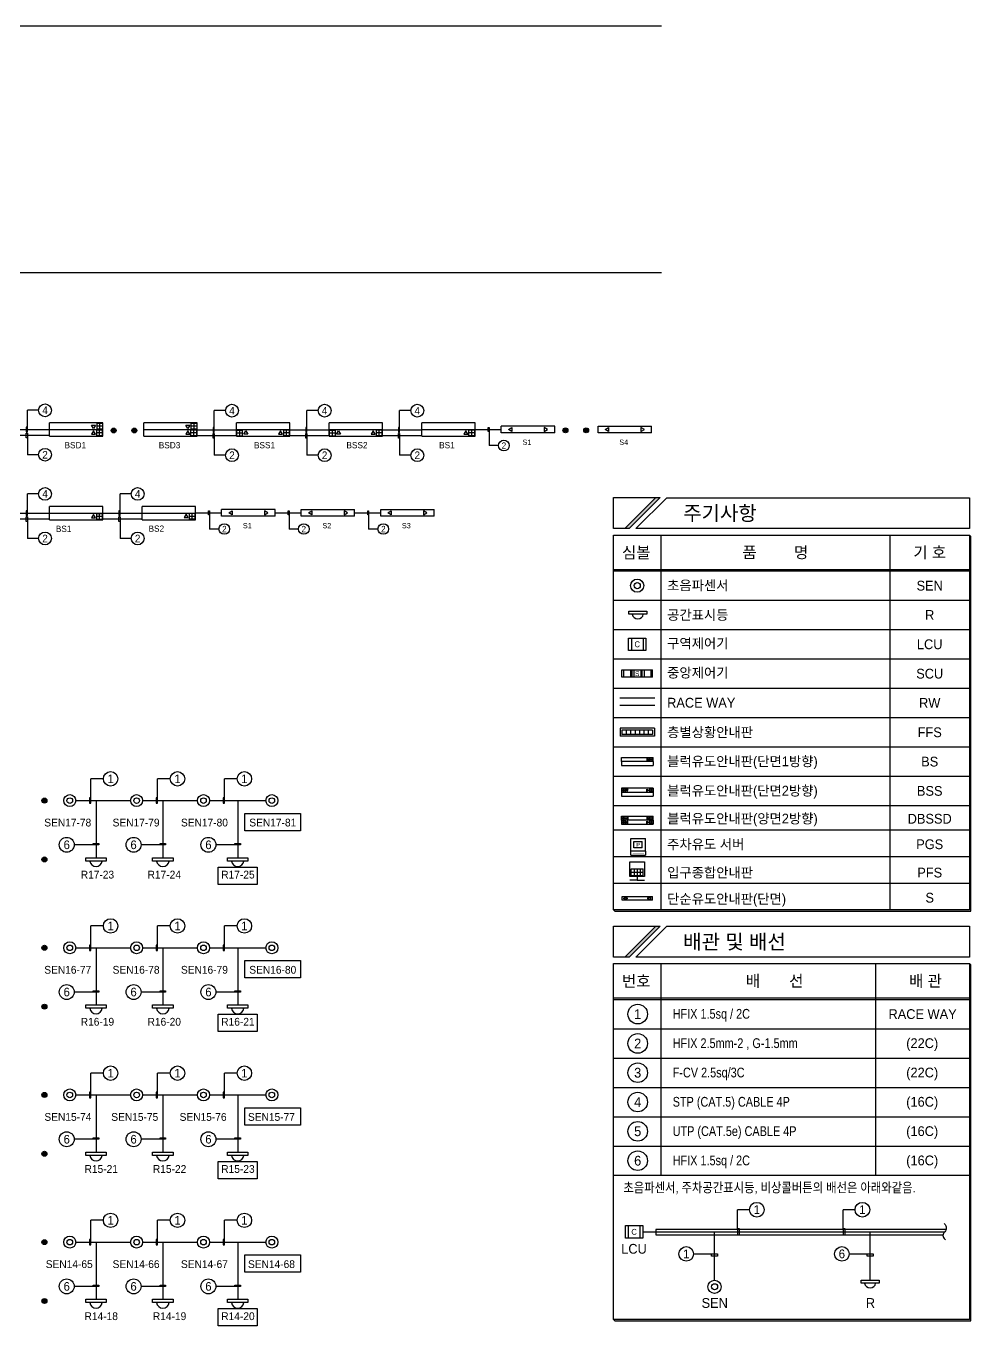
# Model space of a CAD drawing. Header units: millimetres. Extents: x 30232679 to 30326002, y -948068 to -920528.
# Drawn here: x 30260039 to 30272109, y -938046 to -921436 of the extents above; entities that cross this region are included whole.
import ezdxf
from ezdxf.enums import TextEntityAlignment as Align

# ---------------------------------------------------------------- set-up
doc = ezdxf.new("R2010")
doc.units = ezdxf.units.MM
doc.header["$LTSCALE"] = 600
doc.header["$MEASUREMENT"] = 0
doc.layers.get('0').update_dxf_attribs({"linetype": 'CONTINUOUS'})
for name, color, linetype in [('ROOM', 7, 'CONTINUOUS'), ('SYM', 7, 'CONTINUOUS'), ('유도관제-TEXT', 7, 'CONTINUOUS'), ('유도관제-공간표시등', 2, 'CONTINUOUS'), ('유도관제-단순유도등(양면)', 2, 'CONTINUOUS'), ('유도관제-블럭유도등', 2, 'CONTINUOUS'), ('유도관제-블럭유도등 단면(2방향)', 2, 'CONTINUOUS'), ('유도관제-센서', 1, 'CONTINUOUS'), ('유도관제-통신', 6, 'CONTINUOUS'), ('유도등', 40, 'CONTINUOUS')]:
    doc.layers.add(name, color=color, linetype=linetype)
doc.styles.add('돋움', font='Dotum.ttf')

# ---------------------------------------------------------------- blocks, each defined once
blk = doc.blocks.new('센서')
at = {"layer": '유도관제-센서'}
for radius in [225, 105]:
    blk.add_circle((0, 0), radius, dxfattribs=at)
blk = doc.blocks.new('공간표시등')
at = {"layer": '유도관제-공간표시등'}
blk.add_lwpolyline([(-100, -309), (-100, 309), (0, 309), (0, -309), (-100, -309)], dxfattribs=at)
blk.add_arc((-76, 0), 190, 97.2604, 262.7396, dxfattribs=at)
blk = doc.blocks.new('HHHHH001')
at = {"layer": 'SYM', "color": 7}
blk.add_line((347, 0), (1296, 950), dxfattribs=at)
at = {"layer": 'SYM', "color": 7, "linetype": 'Continuous'}
blk.add_lwpolyline([(0, 0), (0, 950), (1431, 950), (481, 0)], close=True, dxfattribs=at)
at = {"layer": 'SYM', "color": 7}
blk.add_solid([(1296, 950), (1431, 950), (347, 0), (481, 0)], dxfattribs=at)
blk = doc.blocks.new('블럭유도등 단면(2방향)')
at = {"layer": '유도관제-블럭유도등 단면(2방향)'}
for p, q in [((1076, 269), (-1076, 269)), ((-1076, 269), (-1076, 0)), ((-1076, 0), (1076, 0)), ((-1076, 0), (-1076, -269)), ((-1057, 249), (-1057, 20)), ((-1057, 249), (-827, 249)), ((-1057, 135), (-827, 135)), ((-1057, 20), (-827, 20)), ((-942, 249), (-942, 20)), ((-827, 249), (-827, 20)), ((-618, 180), (-775, 180)), ((-775, 180), (-697, 44)), ((-697, 44), (-618, 180)), ((651, 56), (651, 213)), ((651, 213), (787, 135)), ((787, 135), (651, 56)), ((1057, 249), (827, 249)), ((827, 249), (827, 20)), ((1057, 135), (827, 135)), ((1057, 20), (827, 20)), ((942, 249), (942, 20)), ((1057, 249), (1057, 20)), ((1076, 269), (1076, 0)), ((1076, 0), (1076, -269)), ((-1076, -269), (1076, -269))]:
    blk.add_line(p, q, dxfattribs=at)
blk = doc.blocks.new('A$C30E346DD')
at = {"layer": '유도등', "ltscale": 0.1}
for p, q in [((1123, 0), (0, 0)), ((197, 701), (197, 1760)), ((197, 1760), (197, 1760)), ((197, 1760), (2042, 1760)), ((197, 1760), (1120, 1760)), ((197, 1230), (2042, 1230)), ((197, 701), (2042, 701)), ((658, 1760), (658, 701)), ((1120, 1760), (1120, 701)), ((1123, 528), (1123, 0)), ((1123, 0), (2245, 0)), ((1581, 1760), (1581, 701)), ((2042, 701), (2042, 1760))]:
    blk.add_line(p, q, dxfattribs=at)
blk.add_lwpolyline([(0, 2839), (2245, 2839), (2245, 528), (0, 528)], close=True, dxfattribs=at)

msp = doc.modelspace()

# ---------------------------------------------------------------- hatches: boundary and pattern name
at = {"layer": '유도관제-TEXT', "linetype": 'Continuous'}
for color, points in [(0, [(30272092, -927942), (30272092, -932730), (30267544, -932730), (30267561, -932747), (30272109, -932747), (30272109, -927959)]), (7, [(30272092, -933416), (30272092, -937963), (30267544, -937963), (30267561, -937980), (30272109, -937980), (30272109, -933433)])]:
    msp.add_hatch(color=color, dxfattribs=at).paths.add_polyline_path(points)
at = {"layer": '유도관제-공간표시등'}
for points in [[(30261190, -926604, 1), (30261127, -926604, 1)], [(30261455, -926604, 1), (30261392, -926604, 1)], [(30266960, -926602, 1), (30266898, -926602, 1)], [(30267225, -926602, 1), (30267163, -926602, 1)], [(30260306, -932085, 1), (30260242, -932085, 1)], [(30260306, -933966, 1), (30260242, -933966, 1)], [(30260306, -935846, 1), (30260242, -935846, 1)], [(30260306, -937727, 1), (30260242, -937727, 1)]]:
    msp.add_hatch(color=2, dxfattribs=at).paths.add_polyline_path(points)
at = {"layer": '유도관제-센서'}
for points in [[(30260306, -931333, 1), (30260242, -931333, 1)], [(30260306, -933214, 1), (30260242, -933214, 1)], [(30260306, -935094, 1), (30260242, -935094, 1)], [(30260306, -936975, 1), (30260242, -936975, 1)]]:
    msp.add_hatch(color=2, dxfattribs=at).paths.add_polyline_path(points)

# ---------------------------------------------------------------- linework, layer by layer
at = {"color": 8}
for p, q in [((30233981, -921436), (30268155, -921436)), ((30233981, -924587), (30268155, -924587))]:
    msp.add_line(p, q, dxfattribs=at)
for p, q in [((30260339, -926667), (30259838, -926667)), ((30262727, -926672), (30262225, -926672)), ((30263911, -926672), (30263409, -926672)), ((30265094, -926672), (30264593, -926672)), ((30260339, -927736), (30259838, -927736)), ((30261523, -927736), (30261021, -927736))]:
    msp.add_line(p, q)
for points in [[(30265776, -926591), (30266110, -926591)], [(30262205, -927657), (30262538, -927657)]]:
    msp.add_lwpolyline(points)
at = {"elevation": 0}
for points in [[(30263220, -927657), (30263554, -927657)], [(30264236, -927657), (30264570, -927657)]]:
    msp.add_lwpolyline(points, dxfattribs=at)
at = {"layer": 'ROOM', "color": 3}
for points in [[(30259838, -926590), (30260339, -926590)], [(30262225, -926595), (30262727, -926595)], [(30263409, -926595), (30263911, -926595)], [(30264593, -926595), (30265094, -926595)], [(30259838, -927660), (30260339, -927660)], [(30261021, -927660), (30261523, -927660)]]:
    msp.add_lwpolyline(points, dxfattribs=at)
at = {"layer": '유도관제-TEXT', "color": 1}
for p, q in [((30260056, -926562), (30260056, -926346)), ((30260200, -926346), (30260056, -926346)), ((30262444, -926567), (30262444, -926351)), ((30262588, -926351), (30262444, -926351)), ((30263628, -926567), (30263628, -926351)), ((30263771, -926351), (30263628, -926351)), ((30264811, -926567), (30264811, -926351)), ((30264955, -926351), (30264811, -926351)), ((30265955, -926616), (30265955, -926797)), ((30260056, -926698), (30260056, -926914)), ((30262444, -926703), (30262444, -926920)), ((30263628, -926703), (30263628, -926920)), ((30264811, -926703), (30264811, -926920)), ((30266075, -926797), (30265955, -926797)), ((30260200, -926914), (30260056, -926914)), ((30262588, -926920), (30262444, -926920)), ((30263771, -926920), (30263628, -926920)), ((30264955, -926920), (30264811, -926920)), ((30260056, -927631), (30260056, -927415)), ((30260200, -927415), (30260056, -927415)), ((30261240, -927631), (30261240, -927415)), ((30261384, -927415), (30261240, -927415)), ((30260056, -927768), (30260056, -927984)), ((30261240, -927768), (30261240, -927984)), ((30262384, -927683), (30262384, -927863)), ((30263399, -927683), (30263399, -927863)), ((30264415, -927683), (30264415, -927863)), ((30260200, -927984), (30260056, -927984)), ((30261384, -927984), (30261240, -927984)), ((30262504, -927863), (30262384, -927863)), ((30263519, -927863), (30263399, -927863)), ((30264535, -927863), (30264415, -927863)), ((30268148, -927942), (30268148, -932730)), ((30271073, -927942), (30271073, -932730)), ((30267544, -928379), (30272092, -928379)), ((30267544, -928399), (30272092, -928399)), ((30267544, -928774), (30272092, -928774)), ((30267544, -929149), (30272092, -929149)), ((30267544, -929523), (30272092, -929523)), ((30267544, -929898), (30272092, -929898)), ((30267544, -930273), (30272092, -930273)), ((30267544, -930647), (30272092, -930647)), ((30260866, -931299), (30260866, -931055)), ((30261028, -931055), (30260866, -931055)), ((30261720, -931299), (30261720, -931055)), ((30261882, -931055), (30261720, -931055)), ((30262574, -931299), (30262574, -931055)), ((30262736, -931055), (30262574, -931055)), ((30267544, -931022), (30272092, -931022)), ((30267544, -931397), (30272092, -931397)), ((30267544, -931705), (30272092, -931705)), ((30260898, -931898), (30260654, -931898)), ((30261752, -931898), (30261508, -931898)), ((30262708, -931898), (30262464, -931898)), ((30267544, -932046), (30272092, -932046)), ((30267544, -932388), (30272092, -932388)), ((30260866, -933179), (30260866, -932935)), ((30261028, -932935), (30260866, -932935)), ((30261720, -933179), (30261720, -932935)), ((30261882, -932935), (30261720, -932935)), ((30262574, -933179), (30262574, -932935)), ((30262736, -932935), (30262574, -932935)), ((30268148, -933416), (30268148, -936121)), ((30270889, -933416), (30270889, -936121)), ((30260898, -933779), (30260654, -933779)), ((30261752, -933779), (30261508, -933779)), ((30262708, -933779), (30262464, -933779)), ((30267544, -933853), (30272092, -933853)), ((30267544, -933874), (30272092, -933874)), ((30267544, -934248), (30272092, -934248)), ((30267544, -934623), (30272092, -934623)), ((30260866, -935060), (30260866, -934816)), ((30261028, -934816), (30260866, -934816)), ((30261720, -935060), (30261720, -934816)), ((30261882, -934816), (30261720, -934816)), ((30262574, -935060), (30262574, -934816)), ((30262736, -934816), (30262574, -934816)), ((30267544, -934997), (30272092, -934997)), ((30267544, -935372), (30272092, -935372)), ((30260898, -935660), (30260654, -935660)), ((30261752, -935660), (30261508, -935660)), ((30262708, -935660), (30262464, -935660)), ((30267544, -935747), (30272092, -935747)), ((30267544, -936121), (30272092, -936121)), ((30269280, -936560), (30269127, -936560)), ((30269127, -936805), (30269127, -936560)), ((30270629, -936560), (30270475, -936560)), ((30270475, -936805), (30270475, -936560)), ((30260866, -936940), (30260866, -936696)), ((30261028, -936696), (30260866, -936696)), ((30261720, -936940), (30261720, -936696)), ((30261882, -936696), (30261720, -936696)), ((30262574, -936940), (30262574, -936696)), ((30262736, -936696), (30262574, -936696)), ((30268566, -937125), (30268796, -937125)), ((30270553, -937125), (30270783, -937125)), ((30260898, -937540), (30260654, -937540)), ((30261752, -937540), (30261508, -937540)), ((30262708, -937540), (30262464, -937540))]:
    msp.add_line(p, q, dxfattribs=at)
at = {"layer": '유도관제-TEXT', "color": 2}
for p, q in [((30267735, -929257), (30267957, -929257)), ((30267735, -929415), (30267735, -929257)), ((30267772, -929257), (30267772, -929415)), ((30267920, -929257), (30267920, -929415)), ((30267957, -929257), (30267957, -929415)), ((30267957, -929415), (30267735, -929415)), ((30267650, -929664), (30267781, -929664)), ((30267650, -929757), (30267650, -929664)), ((30267672, -929664), (30267672, -929757)), ((30267759, -929664), (30267759, -929757)), ((30267781, -929664), (30267911, -929664)), ((30267781, -929757), (30267781, -929664)), ((30267802, -929664), (30267802, -929757)), ((30267890, -929664), (30267890, -929757)), ((30267911, -929664), (30268042, -929664)), ((30267911, -929757), (30267911, -929664)), ((30267933, -929664), (30267933, -929757)), ((30268020, -929664), (30268020, -929757)), ((30268042, -929757), (30268042, -929664)), ((30267781, -929757), (30267650, -929757)), ((30267911, -929757), (30267781, -929757)), ((30268042, -929757), (30267911, -929757)), ((30268072, -930024), (30267622, -930024)), ((30267622, -930114), (30268072, -930114)), ((30268065, -930409), (30267627, -930409)), ((30267627, -930409), (30267627, -930511)), ((30268043, -930432), (30267649, -930432)), ((30267649, -930432), (30267649, -930488)), ((30268043, -930488), (30267649, -930488)), ((30267706, -930432), (30267706, -930488)), ((30267762, -930432), (30267762, -930488)), ((30267818, -930432), (30267818, -930488)), ((30267874, -930432), (30267874, -930488)), ((30267930, -930432), (30267930, -930488)), ((30267986, -930432), (30267986, -930488)), ((30268043, -930432), (30268043, -930488)), ((30268065, -930409), (30268065, -930511)), ((30268065, -930511), (30267627, -930511)), ((30267644, -930784), (30268048, -930784)), ((30267644, -930835), (30267644, -930784)), ((30267994, -930809), (30267968, -930795)), ((30267968, -930795), (30267968, -930824)), ((30267968, -930824), (30267994, -930809)), ((30268044, -930788), (30268001, -930788)), ((30268001, -930831), (30268001, -930788)), ((30268044, -930809), (30268001, -930809)), ((30268022, -930831), (30268022, -930788)), ((30268044, -930831), (30268044, -930788)), ((30268048, -930835), (30268048, -930784)), ((30268048, -930835), (30267644, -930835)), ((30267644, -930835), (30267644, -930885)), ((30267644, -930885), (30268048, -930885)), ((30268044, -930831), (30268001, -930831)), ((30268048, -930835), (30268048, -930885)), ((30267644, -931533), (30268048, -931533)), ((30267644, -931584), (30267644, -931533)), ((30268048, -931584), (30267644, -931584)), ((30267644, -931584), (30267644, -931634)), ((30267644, -931634), (30268048, -931634)), ((30267648, -931580), (30267648, -931537)), ((30267648, -931537), (30267691, -931537)), ((30267648, -931559), (30267691, -931559)), ((30267648, -931580), (30267691, -931580)), ((30267648, -931588), (30267648, -931631)), ((30267648, -931588), (30267691, -931588)), ((30267648, -931609), (30267691, -931609)), ((30267648, -931631), (30267691, -931631)), ((30267670, -931580), (30267670, -931537)), ((30267670, -931588), (30267670, -931631)), ((30267691, -931580), (30267691, -931537)), ((30267691, -931588), (30267691, -931631)), ((30267699, -931559), (30267724, -931544)), ((30267724, -931573), (30267699, -931559)), ((30267724, -931594), (30267699, -931609)), ((30267699, -931609), (30267724, -931624)), ((30267724, -931544), (30267724, -931573)), ((30267724, -931624), (30267724, -931594)), ((30267994, -931559), (30267968, -931544)), ((30267968, -931544), (30267968, -931573)), ((30267968, -931573), (30267994, -931559)), ((30267968, -931624), (30267968, -931594)), ((30267968, -931594), (30267994, -931609)), ((30267994, -931609), (30267968, -931624)), ((30268044, -931537), (30268001, -931537)), ((30268001, -931580), (30268001, -931537)), ((30268044, -931559), (30268001, -931559)), ((30268044, -931580), (30268001, -931580)), ((30268044, -931588), (30268001, -931588)), ((30268001, -931588), (30268001, -931631)), ((30268044, -931609), (30268001, -931609)), ((30268044, -931631), (30268001, -931631)), ((30268022, -931580), (30268022, -931537)), ((30268022, -931588), (30268022, -931631)), ((30268044, -931580), (30268044, -931537)), ((30268044, -931588), (30268044, -931631)), ((30268048, -931584), (30268048, -931533)), ((30268048, -931584), (30268048, -931634)), ((30267763, -932032), (30267763, -931817)), ((30267951, -931979), (30267951, -931817)), ((30267803, -931857), (30267911, -931857)), ((30267803, -931938), (30267803, -931857)), ((30267911, -931938), (30267803, -931938)), ((30267911, -931938), (30267911, -931857)), ((30267951, -931979), (30267951, -932032)), ((30267695, -936764), (30267917, -936764)), ((30267695, -936922), (30267695, -936764)), ((30267732, -936764), (30267732, -936922)), ((30267880, -936764), (30267880, -936922)), ((30267917, -936764), (30267917, -936922)), ((30267917, -936922), (30267695, -936922)), ((30271792, -936812), (30268085, -936812)), ((30268085, -936812), (30268085, -936882)), ((30268085, -936882), (30271752, -936882))]:
    msp.add_line(p, q, dxfattribs=at)
at = {"layer": '유도관제-TEXT', "linetype": 'Continuous'}
msp.add_line((30272092, -933416), (30272092, -937963), dxfattribs=at)
at = {"layer": '유도관제-TEXT', "color": 4}
for p, q in [((30267917, -936843), (30271776, -936843)), ((30268834, -937461), (30268834, -936843)), ((30270821, -937461), (30270821, -936843))]:
    msp.add_line(p, q, dxfattribs=at)
at = {"layer": '유도관제-TEXT', "color": 1}
for points in [[(30260056, -926623), (30260056, -926562), (30260042, -926562), (30260042, -926623)], [(30260056, -926637), (30260056, -926698), (30260042, -926698), (30260042, -926637)], [(30262444, -926628), (30262444, -926567), (30262429, -926567), (30262429, -926628)], [(30262444, -926642), (30262444, -926703), (30262429, -926703), (30262429, -926642)], [(30263628, -926628), (30263628, -926567), (30263613, -926567), (30263613, -926628)], [(30263628, -926642), (30263628, -926703), (30263613, -926703), (30263613, -926642)], [(30264811, -926628), (30264811, -926567), (30264797, -926567), (30264797, -926628)], [(30264811, -926642), (30264811, -926703), (30264797, -926703), (30264797, -926642)], [(30265955, -926565), (30265955, -926616), (30265943, -926616), (30265943, -926565)], [(30260056, -927692), (30260056, -927631), (30260042, -927631), (30260042, -927692)], [(30261240, -927692), (30261240, -927631), (30261225, -927631), (30261225, -927692)], [(30262384, -927632), (30262384, -927683), (30262372, -927683), (30262372, -927632)], [(30260056, -927706), (30260056, -927768), (30260042, -927768), (30260042, -927706)], [(30261240, -927706), (30261240, -927768), (30261225, -927768), (30261225, -927706)], [(30260866, -931368), (30260866, -931299), (30260849, -931299), (30260849, -931368)], [(30261720, -931368), (30261720, -931299), (30261703, -931299), (30261703, -931368)], [(30262574, -931368), (30262574, -931299), (30262557, -931299), (30262557, -931368)], [(30260967, -931898), (30260898, -931898), (30260898, -931882), (30260967, -931882)], [(30261821, -931898), (30261752, -931898), (30261752, -931882), (30261821, -931882)], [(30262777, -931898), (30262708, -931898), (30262708, -931882), (30262777, -931882)], [(30260866, -933248), (30260866, -933179), (30260849, -933179), (30260849, -933248)], [(30261720, -933248), (30261720, -933179), (30261703, -933179), (30261703, -933248)], [(30262574, -933248), (30262574, -933179), (30262557, -933179), (30262557, -933248)], [(30260967, -933779), (30260898, -933779), (30260898, -933762), (30260967, -933762)], [(30261821, -933779), (30261752, -933779), (30261752, -933762), (30261821, -933762)], [(30262777, -933779), (30262708, -933779), (30262708, -933762), (30262777, -933762)], [(30260866, -935129), (30260866, -935060), (30260849, -935060), (30260849, -935129)], [(30261720, -935129), (30261720, -935060), (30261703, -935060), (30261703, -935129)], [(30262574, -935129), (30262574, -935060), (30262557, -935060), (30262557, -935129)], [(30260967, -935660), (30260898, -935660), (30260898, -935643), (30260967, -935643)], [(30261821, -935660), (30261752, -935660), (30261752, -935643), (30261821, -935643)], [(30262777, -935660), (30262708, -935660), (30262708, -935643), (30262777, -935643)], [(30269127, -936805), (30269127, -936881), (30269154, -936881), (30269154, -936805)], [(30270475, -936805), (30270475, -936881), (30270502, -936881), (30270502, -936805)], [(30260866, -937009), (30260866, -936940), (30260849, -936940), (30260849, -937009)], [(30261720, -937009), (30261720, -936940), (30261703, -936940), (30261703, -937009)], [(30262574, -937009), (30262574, -936940), (30262557, -936940), (30262557, -937009)], [(30268796, -937125), (30268872, -937125), (30268872, -937152), (30268796, -937152)], [(30270783, -937125), (30270859, -937125), (30270859, -937152), (30270783, -937152)], [(30260967, -937540), (30260898, -937540), (30260898, -937524), (30260967, -937524)], [(30261821, -937540), (30261752, -937540), (30261752, -937524), (30261821, -937524)], [(30262777, -937540), (30262708, -937540), (30262708, -937524), (30262777, -937524)]]:
    msp.add_lwpolyline(points, close=True, dxfattribs=at)
at = {"layer": '유도관제-TEXT', "color": 0}
for points in [[(30267828, -927858), (30268224, -927463), (30272092, -927463), (30272092, -927858)], [(30272092, -927942), (30272092, -932730), (30267544, -932730), (30267561, -932747), (30272109, -932747), (30272109, -927959)]]:
    msp.add_lwpolyline(points, close=True, dxfattribs=at)
at = {"layer": '유도관제-TEXT', "color": 1, "elevation": 0}
for points in [[(30263399, -927632), (30263399, -927683), (30263387, -927683), (30263387, -927632)], [(30264415, -927632), (30264415, -927683), (30264403, -927683), (30264403, -927632)]]:
    msp.add_lwpolyline(points, close=True, dxfattribs=at)
at = {"layer": '유도관제-TEXT', "color": 0}
msp.add_lwpolyline([(30267544, -932730), (30267544, -927942), (30272092, -927942)], dxfattribs=at)
at = {"layer": '유도관제-TEXT', "color": 2}
for points in [[(30267969, -928950), (30267737, -928950), (30267737, -928912), (30267969, -928912), (30267969, -928950)], [(30267763, -931817), (30267803, -931817), (30267951, -931817)], [(30267951, -931979), (30267803, -931979), (30267763, -931979)], [(30267763, -932032), (30267803, -932032), (30267951, -932032)], [(30270937, -937498), (30270705, -937498), (30270705, -937461), (30270937, -937461), (30270937, -937498)]]:
    msp.add_lwpolyline(points, dxfattribs=at)
at = {"layer": '유도관제-TEXT', "color": 4}
for points in [[(30262836, -931496), (30263546, -931496), (30263546, -931718), (30262836, -931718)], [(30262492, -932182), (30262990, -932182), (30262990, -932404), (30262492, -932404)], [(30262836, -933377), (30263546, -933377), (30263546, -933599), (30262836, -933599)], [(30262492, -934063), (30262990, -934063), (30262990, -934285), (30262492, -934285)], [(30262836, -935257), (30263546, -935257), (30263546, -935479), (30262836, -935479)], [(30262492, -935944), (30262990, -935944), (30262990, -936166), (30262492, -936166)], [(30262836, -937138), (30263546, -937138), (30263546, -937360), (30262836, -937360)], [(30262492, -937824), (30262990, -937824), (30262990, -938046), (30262492, -938046)]]:
    msp.add_lwpolyline(points, close=True, dxfattribs=at)
at = {"layer": '유도관제-TEXT', "color": 2, "const_width": 5.38}
msp.add_lwpolyline([(30267933, -932005), (30267787, -932005)], dxfattribs=at)
at = {"layer": '유도관제-TEXT', "color": 7, "linetype": 'Continuous'}
msp.add_lwpolyline([(30267828, -933333), (30268223, -932938), (30272092, -932938), (30272092, -933333)], close=True, dxfattribs=at)
at = {"layer": '유도관제-TEXT', "color": 7}
msp.add_lwpolyline([(30272092, -933416), (30272092, -937963), (30267544, -937963), (30267561, -937980), (30272109, -937980), (30272109, -933433)], close=True, dxfattribs=at)
at = {"layer": '유도관제-TEXT', "color": 7, "linetype": 'Continuous'}
msp.add_lwpolyline([(30267544, -937963), (30267544, -933416), (30272092, -933416)], dxfattribs=at)
at = {"layer": '유도관제-TEXT'}
msp.add_lwpolyline([(30271768, -936738, -0.493554), (30271763, -936854, 0.454628), (30271785, -936945, -0.737042)], format="xyb", dxfattribs=at)
at = {"layer": '유도관제-TEXT', "color": 1}
for centre, radius in [((30260282, -926346), 81.7), ((30262670, -926351), 81.7), ((30263853, -926351), 81.7), ((30265037, -926351), 81.7), ((30260282, -926914), 81.7), ((30262670, -926920), 81.7), ((30263853, -926920), 81.7), ((30265037, -926920), 81.7), ((30266143, -926797), 68.1), ((30260282, -927415), 81.7), ((30261465, -927415), 81.7), ((30262572, -927863), 68.1), ((30263587, -927863), 68.1), ((30264603, -927863), 68.1), ((30260282, -927984), 81.7), ((30261465, -927984), 81.7), ((30261120, -931055), 92.2), ((30261974, -931055), 92.2), ((30262828, -931055), 92.2), ((30260559, -931898), 95.4), ((30261413, -931898), 95.4), ((30262369, -931898), 95.4), ((30261120, -932935), 92.2), ((30261974, -932935), 92.2), ((30262828, -932935), 92.2), ((30260559, -933779), 95.4), ((30261413, -933779), 95.4), ((30262369, -933779), 95.4), ((30267852, -934061), 125), ((30267852, -934436), 125), ((30261120, -934816), 92.2), ((30261974, -934816), 92.2), ((30262828, -934816), 92.2), ((30267852, -934810), 125), ((30267852, -935185), 125), ((30267852, -935559), 125), ((30260559, -935660), 95.4), ((30261413, -935660), 95.4), ((30262369, -935660), 95.4), ((30267852, -935934), 125), ((30269374, -936560), 93.7), ((30270722, -936560), 93.7), ((30261120, -936696), 92.2), ((30261974, -936696), 92.2), ((30262828, -936696), 92.2), ((30268472, -937125), 93.7), ((30270460, -937125), 93.7), ((30260559, -937540), 95.4), ((30261413, -937540), 95.4), ((30262369, -937540), 95.4)]:
    msp.add_circle(centre, radius, dxfattribs=at)
at = {"layer": '유도관제-TEXT', "color": 2}
for centre, radius in [((30267846, -928587), 84.3), ((30267846, -928587), 39.3), ((30268834, -937545), 84.3), ((30268834, -937545), 39.3)]:
    msp.add_circle(centre, radius, dxfattribs=at)
for centre in [(30267853, -928941), (30270821, -937489)]:
    msp.add_arc(centre, 71.1, 187.2604, 352.7396, dxfattribs=at)
at = {"layer": '유도관제-공간표시등', "color": 2}
for centre, radius in [((30261158, -926604), 31.3), ((30261423, -926604), 31.3), ((30266929, -926602), 31.3), ((30267194, -926602), 31.3), ((30260274, -932085), 31.8), ((30260274, -933966), 31.8), ((30260274, -935846), 31.8), ((30260274, -937727), 31.8)]:
    msp.add_circle(centre, radius, dxfattribs=at)
at = {"layer": '유도관제-단순유도등(양면)'}
for p, q in [((30267652, -932557), (30268040, -932557)), ((30267652, -932606), (30267652, -932557)), ((30268040, -932606), (30267652, -932606)), ((30267670, -932582), (30267695, -932568)), ((30267695, -932596), (30267670, -932582)), ((30267695, -932568), (30267695, -932576)), ((30267695, -932576), (30267716, -932576)), ((30267695, -932587), (30267695, -932596)), ((30267695, -932587), (30267716, -932587)), ((30267716, -932576), (30267716, -932587)), ((30267997, -932576), (30267976, -932576)), ((30267976, -932576), (30267976, -932587)), ((30267997, -932587), (30267976, -932587)), ((30268022, -932582), (30267997, -932568)), ((30267997, -932568), (30267997, -932576)), ((30267997, -932596), (30268022, -932582)), ((30267997, -932587), (30267997, -932596)), ((30268040, -932606), (30268040, -932557))]:
    msp.add_line(p, q, dxfattribs=at)
at = {"layer": '유도관제-블럭유도등', "color": 4}
for p, q in [((30261021, -926508), (30260339, -926508)), ((30260339, -926593), (30260339, -926508)), ((30261021, -926593), (30261021, -926508)), ((30262225, -926508), (30261543, -926508)), ((30261543, -926593), (30261543, -926508)), ((30262225, -926593), (30262225, -926508)), ((30263409, -926508), (30262727, -926508)), ((30262727, -926593), (30262727, -926508)), ((30263409, -926593), (30263409, -926508)), ((30264593, -926508), (30263911, -926508)), ((30263911, -926593), (30263911, -926508)), ((30264593, -926593), (30264593, -926508)), ((30265776, -926508), (30265094, -926508)), ((30265094, -926593), (30265094, -926508)), ((30265776, -926593), (30265776, -926508)), ((30260339, -926678), (30260339, -926593)), ((30260339, -926593), (30261021, -926593)), ((30260876, -926536), (30260926, -926536)), ((30260901, -926579), (30260876, -926536)), ((30260901, -926607), (30260876, -926650)), ((30260876, -926650), (30260926, -926650)), ((30260926, -926536), (30260901, -926579)), ((30260926, -926650), (30260901, -926607)), ((30261015, -926514), (30260942, -926514)), ((30260942, -926514), (30260942, -926587)), ((30261015, -926551), (30260942, -926551)), ((30261015, -926587), (30260942, -926587)), ((30261015, -926599), (30260942, -926599)), ((30260942, -926672), (30260942, -926599)), ((30261015, -926636), (30260942, -926636)), ((30261015, -926672), (30260942, -926672)), ((30260978, -926514), (30260978, -926587)), ((30260978, -926672), (30260978, -926599)), ((30261015, -926514), (30261015, -926587)), ((30261015, -926672), (30261015, -926599)), ((30261021, -926678), (30261021, -926593)), ((30261543, -926678), (30261543, -926593)), ((30261543, -926593), (30262225, -926593)), ((30262080, -926536), (30262130, -926536)), ((30262105, -926579), (30262080, -926536)), ((30262105, -926607), (30262080, -926650)), ((30262080, -926650), (30262130, -926650)), ((30262130, -926536), (30262105, -926579)), ((30262130, -926650), (30262105, -926607)), ((30262219, -926514), (30262146, -926514)), ((30262146, -926514), (30262146, -926587)), ((30262219, -926551), (30262146, -926551)), ((30262219, -926587), (30262146, -926587)), ((30262219, -926599), (30262146, -926599)), ((30262146, -926672), (30262146, -926599)), ((30262219, -926636), (30262146, -926636)), ((30262219, -926672), (30262146, -926672)), ((30262183, -926514), (30262183, -926587)), ((30262183, -926672), (30262183, -926599)), ((30262219, -926514), (30262219, -926587)), ((30262219, -926672), (30262219, -926599)), ((30262225, -926678), (30262225, -926593)), ((30262727, -926678), (30262727, -926593)), ((30262727, -926593), (30263409, -926593)), ((30262733, -926672), (30262733, -926599)), ((30262733, -926599), (30262806, -926599)), ((30262733, -926636), (30262806, -926636)), ((30262733, -926672), (30262806, -926672)), ((30262770, -926672), (30262770, -926599)), ((30262806, -926672), (30262806, -926599)), ((30262822, -926650), (30262847, -926607)), ((30262872, -926650), (30262822, -926650)), ((30262847, -926607), (30262872, -926650)), ((30263289, -926607), (30263264, -926650)), ((30263264, -926650), (30263314, -926650)), ((30263314, -926650), (30263289, -926607)), ((30263403, -926599), (30263330, -926599)), ((30263330, -926672), (30263330, -926599)), ((30263403, -926636), (30263330, -926636)), ((30263403, -926672), (30263330, -926672)), ((30263366, -926672), (30263366, -926599)), ((30263403, -926672), (30263403, -926599)), ((30263409, -926678), (30263409, -926593)), ((30263911, -926678), (30263911, -926593)), ((30263911, -926593), (30264593, -926593)), ((30263917, -926672), (30263917, -926599)), ((30263917, -926599), (30263990, -926599)), ((30263917, -926636), (30263990, -926636)), ((30263917, -926672), (30263990, -926672)), ((30263953, -926672), (30263953, -926599)), ((30263990, -926672), (30263990, -926599)), ((30264006, -926650), (30264031, -926607)), ((30264056, -926650), (30264006, -926650)), ((30264031, -926607), (30264056, -926650)), ((30264472, -926607), (30264447, -926650)), ((30264447, -926650), (30264497, -926650)), ((30264497, -926650), (30264472, -926607)), ((30264586, -926599), (30264514, -926599)), ((30264514, -926672), (30264514, -926599)), ((30264586, -926636), (30264514, -926636)), ((30264586, -926672), (30264514, -926672)), ((30264550, -926672), (30264550, -926599)), ((30264586, -926672), (30264586, -926599)), ((30264593, -926678), (30264593, -926593)), ((30265094, -926678), (30265094, -926593)), ((30265094, -926593), (30265776, -926593)), ((30265656, -926607), (30265631, -926650)), ((30265631, -926650), (30265681, -926650)), ((30265681, -926650), (30265656, -926607)), ((30265770, -926599), (30265697, -926599)), ((30265697, -926672), (30265697, -926599)), ((30265770, -926636), (30265697, -926636)), ((30265770, -926672), (30265697, -926672)), ((30265734, -926672), (30265734, -926599)), ((30265770, -926672), (30265770, -926599)), ((30265776, -926678), (30265776, -926593)), ((30266110, -926634), (30266110, -926548)), ((30266792, -926548), (30266110, -926548)), ((30266792, -926634), (30266110, -926634)), ((30266792, -926634), (30266792, -926548)), ((30267347, -926548), (30268029, -926548)), ((30267347, -926634), (30267347, -926548)), ((30268029, -926634), (30267347, -926634)), ((30268029, -926634), (30268029, -926548)), ((30260339, -926678), (30261021, -926678)), ((30261543, -926678), (30262225, -926678)), ((30262727, -926678), (30263409, -926678)), ((30263911, -926678), (30264593, -926678)), ((30265094, -926678), (30265776, -926678)), ((30261021, -927576), (30260339, -927576)), ((30260339, -927662), (30260339, -927576)), ((30260339, -927747), (30260339, -927662)), ((30260339, -927662), (30261021, -927662)), ((30261015, -927668), (30260942, -927668)), ((30260942, -927741), (30260942, -927668)), ((30260978, -927741), (30260978, -927668)), ((30261015, -927741), (30261015, -927668)), ((30261021, -927662), (30261021, -927576)), ((30261021, -927747), (30261021, -927662)), ((30262205, -927574), (30261523, -927574)), ((30261523, -927660), (30261523, -927574)), ((30261523, -927745), (30261523, -927660)), ((30261523, -927660), (30262205, -927660)), ((30262084, -927673), (30262059, -927717)), ((30262109, -927717), (30262084, -927673)), ((30262198, -927666), (30262126, -927666)), ((30262126, -927739), (30262126, -927666)), ((30262162, -927739), (30262162, -927666)), ((30262198, -927739), (30262198, -927666)), ((30262205, -927660), (30262205, -927574)), ((30262205, -927745), (30262205, -927660)), ((30262538, -927700), (30262538, -927615)), ((30263220, -927615), (30262538, -927615)), ((30263220, -927700), (30263220, -927615)), ((30263554, -927615), (30264236, -927615)), ((30263554, -927700), (30263554, -927615)), ((30264236, -927700), (30264236, -927615)), ((30264570, -927615), (30265252, -927615)), ((30264570, -927700), (30264570, -927615)), ((30265252, -927700), (30265252, -927615)), ((30260339, -927747), (30261021, -927747)), ((30260901, -927676), (30260876, -927719)), ((30260876, -927719), (30260926, -927719)), ((30260926, -927719), (30260901, -927676)), ((30261015, -927704), (30260942, -927704)), ((30261015, -927741), (30260942, -927741)), ((30261523, -927745), (30262205, -927745)), ((30262059, -927717), (30262109, -927717)), ((30262198, -927702), (30262126, -927702)), ((30262198, -927739), (30262126, -927739)), ((30263220, -927700), (30262538, -927700)), ((30264236, -927700), (30263554, -927700)), ((30265252, -927700), (30264570, -927700))]:
    msp.add_line(p, q, dxfattribs=at)
for points in [[(30266201, -926591), (30266245, -926566), (30266245, -926616)], [(30266700, -926591), (30266657, -926566), (30266657, -926616)], [(30267438, -926591), (30267481, -926566), (30267481, -926616)], [(30267937, -926591), (30267894, -926566), (30267894, -926616)], [(30262630, -927657), (30262673, -927632), (30262673, -927682)], [(30263129, -927657), (30263086, -927632), (30263086, -927682)], [(30263646, -927657), (30263689, -927632), (30263689, -927682)], [(30264144, -927657), (30264101, -927632), (30264101, -927682)], [(30264661, -927657), (30264704, -927632), (30264704, -927682)], [(30265160, -927657), (30265117, -927632), (30265117, -927682)]]:
    msp.add_lwpolyline(points, close=True, dxfattribs=at)
at = {"layer": '유도관제-센서', "color": 2}
for centre in [(30260274, -931333), (30260274, -933214), (30260274, -935094), (30260274, -936975)]:
    msp.add_circle(centre, 31.8, dxfattribs=at)
at = {"layer": '유도관제-통신', "color": 6}
for p, q in [((30260675, -931333), (30261376, -931333)), ((30260933, -931333), (30260933, -932063)), ((30261529, -931333), (30262230, -931333)), ((30261787, -931333), (30261787, -932063)), ((30262383, -931333), (30263103, -931333)), ((30262743, -931333), (30262743, -932063)), ((30260675, -933214), (30261376, -933214)), ((30260933, -933214), (30260933, -933944)), ((30261529, -933214), (30262230, -933214)), ((30261787, -933214), (30261787, -933944)), ((30262383, -933214), (30263103, -933214)), ((30262743, -933214), (30262743, -933944)), ((30260675, -935094), (30261376, -935094)), ((30260933, -935094), (30260933, -935825)), ((30261529, -935094), (30262230, -935094)), ((30261787, -935094), (30261787, -935825)), ((30262383, -935094), (30263103, -935094)), ((30262743, -935094), (30262743, -935825)), ((30260675, -936975), (30261376, -936975)), ((30260933, -936975), (30260933, -937705)), ((30261529, -936975), (30262230, -936975)), ((30261787, -936975), (30261787, -937705)), ((30262383, -936975), (30263103, -936975)), ((30262743, -936975), (30262743, -937705))]:
    msp.add_line(p, q, dxfattribs=at)

# ---------------------------------------------------------------- block references
at = {"layer": '유도관제-TEXT', "color": 1, "xscale": 0.4162630140781403, "yscale": 0.4162630140781403, "zscale": 0.4162630140781403}
msp.add_blockref('HHHHH001', (30267544, -927858), dxfattribs=at)
at = {"layer": '유도관제-TEXT', "color": 2, "xscale": 0.1873188950121403, "yscale": 0.1873188950121403, "zscale": 0.1873188950121403}
msp.add_blockref('블럭유도등 단면(2방향)', (30267846, -931226), dxfattribs=at)
at = {"layer": '유도관제-TEXT', "ltscale": 0.1, "xscale": 0.0824203118681908, "yscale": 0.0824203118681908, "zscale": 0.0824203118681908}
msp.add_blockref('A$C30E346DD', (30267752, -932348), dxfattribs=at)
at = {"layer": '유도관제-TEXT', "color": 7, "xscale": 0.4161746539175511, "yscale": 0.4161746539175511, "zscale": 0.4161746539175511}
msp.add_blockref('HHHHH001', (30267544, -933333), dxfattribs=at)
at = {"layer": '유도관제-공간표시등', "xscale": 0.4241020101035247, "yscale": 0.4241020101035247, "zscale": 0.4241020101035247, "rotation": 90}
for p in [(30260933, -932063), (30261787, -932063), (30262743, -932063), (30260933, -933944), (30261787, -933944), (30262743, -933944), (30260933, -935825), (30261787, -935825), (30262743, -935825), (30260933, -937705), (30261787, -937705), (30262743, -937705)]:
    msp.add_blockref('공간표시등', p, dxfattribs=at)
at = {"layer": '유도관제-센서', "xscale": 0.3392816080595367, "yscale": 0.3392816080595367, "zscale": 0.3392816080595367, "rotation": 270}
for p in [(30260598, -931333), (30261452, -931333), (30262306, -931333), (30263179, -931333), (30260598, -933214), (30261452, -933214), (30262306, -933214), (30263179, -933214), (30260598, -935094), (30261452, -935094), (30262306, -935094), (30263179, -935094), (30260598, -936975), (30261452, -936975), (30262306, -936975), (30263179, -936975)]:
    msp.add_blockref('센서', p, dxfattribs=at)

# ---------------------------------------------------------------- texts
at = {"layer": '유도관제-TEXT', "style": '돋움'}
for s, height, p in [('4', 97.1, (30260282, -926346)), ('4', 97.1, (30262670, -926351)), ('4', 97.1, (30263853, -926351)), ('4', 97.1, (30265037, -926351)), ('2', 81, (30266143, -926797)), ('2', 97.1, (30260282, -926914)), ('2', 97.1, (30262670, -926920)), ('2', 97.1, (30263853, -926920)), ('2', 97.1, (30265037, -926920)), ('4', 97.1, (30260282, -927415)), ('4', 97.1, (30261465, -927415)), ('2', 81, (30262572, -927863)), ('2', 81, (30263587, -927863)), ('2', 81, (30264603, -927863)), ('2', 97.1, (30260282, -927984)), ('2', 97.1, (30261465, -927984)), ('1', 110, (30261120, -931055)), ('1', 110, (30261974, -931055)), ('1', 110, (30262828, -931055)), ('6', 110, (30260559, -931898)), ('6', 110, (30261413, -931898)), ('6', 110, (30262369, -931898)), ('1', 110, (30261120, -932935)), ('1', 110, (30261974, -932935)), ('1', 110, (30262828, -932935)), ('6', 110, (30260559, -933779)), ('6', 110, (30261413, -933779)), ('6', 110, (30262369, -933779)), ('1', 110, (30261120, -934816)), ('1', 110, (30261974, -934816)), ('1', 110, (30262828, -934816)), ('6', 110, (30260559, -935660)), ('6', 110, (30261413, -935660)), ('6', 110, (30262369, -935660)), ('1', 110, (30261120, -936696)), ('1', 110, (30261974, -936696)), ('1', 110, (30262828, -936696)), ('6', 110, (30260559, -937540)), ('6', 110, (30261413, -937540)), ('6', 110, (30262369, -937540))]:
    msp.add_text(s, height=height, dxfattribs=at).set_placement(p, align=Align.MIDDLE)
at = {"layer": '유도관제-TEXT', "color": 7, "style": '돋움'}
for s, height, p in [('BSD1', 80.5, (30260531, -926832)), ('BSD3', 80.5, (30261735, -926832)), ('BSS1', 80.5, (30262951, -926832)), ('BSS2', 80.5, (30264132, -926832)), ('BS1', 80.5, (30265316, -926832)), ('S1', 67.1, (30266381, -926788)), ('S4', 67.1, (30267617, -926788)), ('BS1', 80.5, (30260420, -927901)), ('BS2', 80.5, (30261604, -927899)), ('S1', 67.1, (30262809, -927854)), ('S2', 67.1, (30263825, -927854)), ('S3', 67.1, (30264840, -927854))]:
    msp.add_text(s, height=height, dxfattribs=at).set_placement(p)
at = {"layer": '유도관제-TEXT', "color": 3, "style": '돋움'}
for s, height, p in [('주기사항', 187.3, (30268433, -927755)), ('초음파센서', 124.9, (30268228, -928646)), ('구역제어기', 124.9, (30268228, -929386)), ('중앙제어기', 124.9, (30268228, -929761)), ('RACE WAY', 124.9, (30268228, -930145)), ('블럭유도안내판(단면1방향)', 124.88, (30268228, -930894)), ('블럭유도안내판(단면2방향)', 124.88, (30268228, -931269)), ('블럭유도안내판(양면2방향)', 124.88, (30268228, -931625)), ('배관 및 배선', 187.3, (30268433, -933230)), ('(22C)', 124.9, (30271282, -934495)), ('(22C)', 124.9, (30271282, -934870)), ('(16C)', 124.9, (30271282, -935244)), ('(16C)', 124.9, (30271282, -935619)), ('(16C)', 124.9, (30271282, -935993))]:
    msp.add_text(s, height=height, dxfattribs=at).set_placement(p)
for s, height, p in [('심볼', 145.7, (30267834, -928162)), ('품         명', 145.69, (30269610, -928160)), ('기 호', 145.7, (30271582, -928160)), ('번호', 145.7, (30267834, -933636)), ('배       선', 145.7, (30269601, -933636)), ('배 관', 145.7, (30271527, -933636)), ('1', 125, (30267852, -934061)), ('2', 125, (30267852, -934436)), ('3', 125, (30267852, -934810)), ('4', 125, (30267852, -935185)), ('5', 125, (30267852, -935559)), ('6', 125, (30267852, -935934))]:
    msp.add_text(s, height=height, dxfattribs=at).set_placement(p, align=Align.MIDDLE)
for s, height, p in [('SEN', 124.9, (30271582, -928587)), ('R', 125, (30271582, -928961)), ('LCU', 124.9, (30271582, -929336)), ('SCU', 124.9, (30271582, -929711)), ('RW', 124.9, (30271582, -930085)), ('FFS', 124.9, (30271582, -930460)), ('BS', 124.9, (30271582, -930835)), ('BSS', 124.9, (30271582, -931209)), ('DBSSD', 124.9, (30271582, -931565)), ('PGS', 124.9, (30271582, -931891)), ('PFS', 124.9, (30271582, -932253)), ('S', 125, (30271582, -932574)), ('RACE WAY', 124.9, (30271491, -934061)), ('LCU', 124.9, (30267805, -937060)), ('SEN', 124.9, (30268836, -937752)), ('R', 125, (30270825, -937752))]:
    msp.add_text(s, height=height, dxfattribs=at).set_placement(p, align=Align.MIDDLE_CENTER)
for s, height, p in [('공간표시등', 124.9, (30268228, -928961)), ('층별상황안내판', 124.9, (30268228, -930460)), ('주차유도 서버', 124.9, (30268228, -931891)), ('입구종합안내판', 124.9, (30268228, -932253)), ('단순유도안내판(단면)', 124.88, (30268228, -932589))]:
    msp.add_text(s, height=height, dxfattribs=at).set_placement(p, align=Align.MIDDLE_LEFT)
at = {"layer": '유도관제-TEXT', "color": 2, "style": '돋움'}
for s, height, p in [('C', 74.9, (30267846, -929336)), ('S', 62.4, (30267846, -929711)), ('C', 74.9, (30267806, -936843))]:
    msp.add_text(s, height=height, dxfattribs=at).set_placement(p, align=Align.MIDDLE_CENTER)
at = {"layer": '유도관제-TEXT', "color": 7, "style": '돋움'}
for s, height, p in [('SEN17-78', 99.4, (30260572, -931614)), ('SEN17-79', 99.4, (30261445, -931614)), ('SEN17-80', 99.4, (30262318, -931614)), ('SEN17-81', 99.4, (30263191, -931614)), ('R17-23', 99.4, (30260951, -932279)), ('R17-24', 99.4, (30261805, -932279)), ('R17-25', 99.4, (30262746, -932279)), ('SEN16-77', 99.4, (30260572, -933495)), ('SEN16-78', 99.4, (30261445, -933495)), ('SEN16-79', 99.4, (30262318, -933495)), ('SEN16-80', 99.4, (30263191, -933495)), ('R16-19', 99.4, (30260951, -934159)), ('R16-20', 99.4, (30261805, -934159)), ('R16-21', 99.4, (30262746, -934159)), ('SEN15-74', 99.4, (30260574, -935375)), ('SEN15-75', 99.4, (30261428, -935375)), ('SEN15-76', 99.4, (30262301, -935375)), ('SEN15-77', 99.4, (30263174, -935375)), ('R15-21', 99.4, (30261000, -936040)), ('R15-22', 99.4, (30261873, -936040)), ('R15-23', 99.4, (30262746, -936040)), ('1', 112, (30269374, -936560)), ('1', 112, (30270722, -936560)), ('1', 112, (30268472, -937125)), ('6', 112, (30270460, -937125)), ('SEN14-65', 99.4, (30260591, -937256)), ('SEN14-66', 99.4, (30261445, -937256)), ('SEN14-67', 99.4, (30262318, -937256)), ('SEN14-68', 99.4, (30263174, -937256)), ('R14-18', 99.4, (30261000, -937921)), ('R14-19', 99.4, (30261873, -937921)), ('R14-20', 99.4, (30262746, -937921))]:
    msp.add_text(s, height=height, dxfattribs=at).set_placement(p, align=Align.MIDDLE_CENTER)
at = {"layer": '유도관제-TEXT', "color": 2, "style": '돋움'}
msp.add_text('P', height=49.9, rotation=0, dxfattribs=at).set_placement((30267857, -931898), align=Align.MIDDLE_CENTER)
at = {"layer": '유도관제-TEXT', "color": 3, "style": '돋움', "width": 0.85}
for s, p in [('HFIX 1.5sq / 2C', (30268299, -934120)), ('HFIX 2.5mm-2 , G-1.5mm', (30268299, -934495)), ('F-CV 2.5sq/3C', (30268299, -934870)), ('STP (CAT.5) CABLE 4P', (30268299, -935244)), ('UTP (CAT.5e) CABLE 4P', (30268299, -935619)), ('HFIX 1.5sq / 2C', (30268299, -935993)), ('초음파센서, 주차공간표시등, 비상콜버튼의 배선은 아래와같음.', (30267669, -936339))]:
    msp.add_text(s, height=124.85, dxfattribs=at).set_placement(p)

doc.saveas('drawing.dxf')
